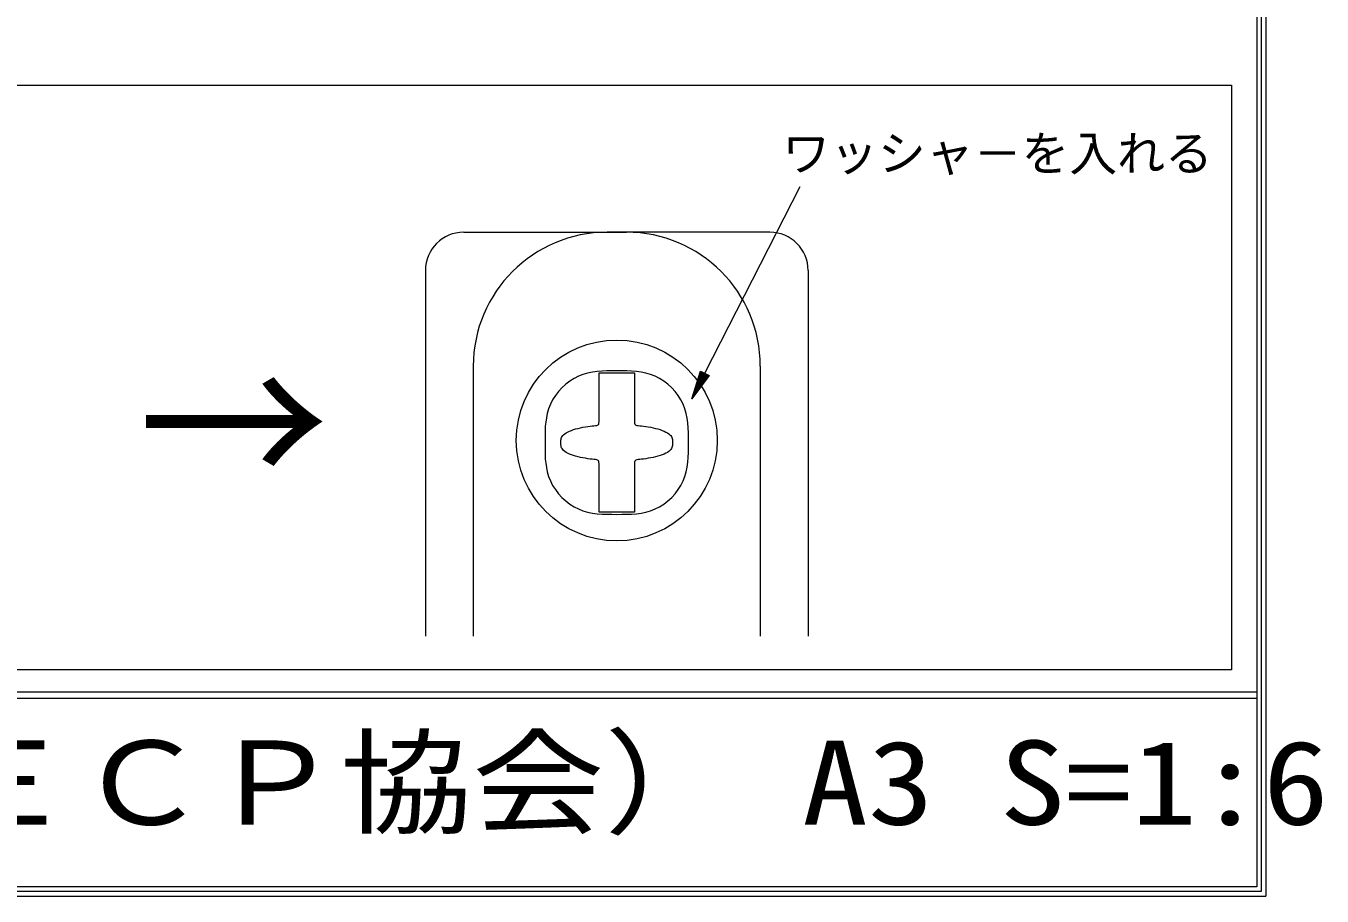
# Model space of a CAD drawing. Units: millimetres at full size, sheet at 1:6; details may follow other scales. Extents: x -1207 to 1226, y -853 to 852.
# Drawn here: x 887.7 to 1226.3, y -852.7 to -625.2 of the extents above; entities that cross this region are included whole.
import ezdxf
from ezdxf.enums import TextEntityAlignment as Align

# ---------------------------------------------------------------- set-up
doc = ezdxf.new("R2010")
doc.units = ezdxf.units.MM
doc.header["$LTSCALE"] = 6
for name, color, linetype, lineweight in [('0-0_WAKU', 7, 'Continuous', 9), ('0-2_SUNPO', 7, 'Continuous', 9), ('0-B', 134, 'Continuous', 9)]:
    doc.layers.add(name, color=color, linetype=linetype, lineweight=lineweight)
doc.styles.add('ＭＳ ゴシック', font='')
doc.styles.get('ＭＳ ゴシック').set_extended_font_data('MS Gothic')

msp = doc.modelspace()

# ---------------------------------------------------------------- linework, layer by layer
at = {"layer": '0-0_WAKU'}
for p, q in [((1210.457, 850.914), (1210.457, -851.5)), ((1211.664, 852.121), (1211.664, -852.707)), ((1209.25, 849.707), (1209.25, -850.293)), ((-1204.75, -799.293), (1209.25, -799.293)), ((-1204.75, -800.993), (1209.25, -800.993)), ((-1207.164, -852.707), (1211.664, -852.707)), ((1210.457, -851.5), (-1205.957, -851.5)), ((1209.25, -850.293), (-1204.75, -850.293))]:
    msp.add_line(p, q, dxfattribs=at)
at = {"layer": '0-2_SUNPO'}
for p, q in [((1065.039, -716.031), (1089.945, -667.205)), ((1063.13, -717.978), (1065.133, -717.978)), ((1063.145, -717.928), (1065.17, -717.928)), ((1063.161, -717.878), (1065.207, -717.878)), ((1063.177, -717.828), (1065.244, -717.828)), ((1063.193, -717.778), (1065.281, -717.778)), ((1063.209, -717.728), (1065.318, -717.728)), ((1063.224, -717.678), (1065.355, -717.678)), ((1063.24, -717.628), (1065.392, -717.628)), ((1063.256, -717.578), (1065.429, -717.578)), ((1063.272, -717.528), (1065.466, -717.528)), ((1063.288, -717.478), (1065.503, -717.478)), ((1063.304, -717.428), (1065.54, -717.428)), ((1063.319, -717.378), (1065.576, -717.378)), ((1063.335, -717.328), (1065.614, -717.328)), ((1063.351, -717.278), (1065.651, -717.278)), ((1063.367, -717.228), (1065.687, -717.228)), ((1063.383, -717.178), (1065.725, -717.178)), ((1063.399, -717.128), (1065.761, -717.128)), ((1063.414, -717.078), (1065.798, -717.078)), ((1063.43, -717.028), (1065.835, -717.028)), ((1063.446, -716.978), (1065.872, -716.978)), ((1063.462, -716.928), (1065.909, -716.928)), ((1063.478, -716.878), (1065.946, -716.878)), ((1063.494, -716.828), (1065.983, -716.828)), ((1063.51, -716.778), (1066.02, -716.778)), ((1063.525, -716.728), (1066.057, -716.728)), ((1063.541, -716.678), (1066.094, -716.678)), ((1063.557, -716.628), (1066.131, -716.628)), ((1063.573, -716.578), (1066.111, -716.578)), ((1063.589, -716.528), (1066.013, -716.528)), ((1063.604, -716.478), (1065.915, -716.478)), ((1063.62, -716.428), (1065.817, -716.428)), ((1063.636, -716.378), (1065.719, -716.378)), ((1063.652, -716.328), (1065.621, -716.328)), ((1063.668, -716.278), (1065.523, -716.278)), ((1063.684, -716.228), (1065.425, -716.228)), ((1063.699, -716.178), (1065.327, -716.178)), ((1063.715, -716.128), (1065.229, -716.128)), ((1063.731, -716.078), (1065.131, -716.078)), ((1063.747, -716.028), (1065.032, -716.028)), ((1063.763, -715.978), (1064.935, -715.978)), ((1063.778, -715.928), (1064.837, -715.928)), ((1063.794, -715.878), (1064.739, -715.878)), ((1063.81, -715.828), (1064.641, -715.828)), ((1063.826, -715.778), (1064.543, -715.778)), ((1063.842, -715.728), (1064.444, -715.728)), ((1063.858, -715.678), (1064.346, -715.678)), ((1063.873, -715.628), (1064.248, -715.628)), ((1063.889, -715.578), (1064.15, -715.578)), ((1063.905, -715.528), (1064.052, -715.528)), ((1063.921, -715.478), (1063.954, -715.478)), ((1062.069, -721.328), (1062.655, -721.328)), ((1062.085, -721.278), (1062.692, -721.278)), ((1062.101, -721.228), (1062.729, -721.228)), ((1062.117, -721.178), (1062.766, -721.178)), ((1062.132, -721.128), (1062.803, -721.128)), ((1062.148, -721.078), (1062.84, -721.078)), ((1062.164, -721.028), (1062.877, -721.028)), ((1062.18, -720.978), (1062.914, -720.978)), ((1062.196, -720.928), (1062.951, -720.928)), ((1062.212, -720.878), (1062.988, -720.878)), ((1062.227, -720.828), (1063.025, -720.828)), ((1062.243, -720.778), (1063.062, -720.778)), ((1062.259, -720.728), (1063.099, -720.728)), ((1062.275, -720.678), (1063.136, -720.678)), ((1062.291, -720.628), (1063.173, -720.628)), ((1062.307, -720.578), (1063.21, -720.578)), ((1062.322, -720.528), (1063.247, -720.528)), ((1062.338, -720.478), (1063.284, -720.478)), ((1062.354, -720.428), (1063.321, -720.428)), ((1062.37, -720.378), (1063.358, -720.378)), ((1062.386, -720.328), (1063.395, -720.328)), ((1062.402, -720.278), (1063.431, -720.278)), ((1062.417, -720.228), (1063.469, -720.228)), ((1062.433, -720.178), (1063.505, -720.178)), ((1062.449, -720.128), (1063.542, -720.128)), ((1062.465, -720.078), (1063.579, -720.078)), ((1062.481, -720.028), (1063.616, -720.028)), ((1062.497, -719.978), (1063.653, -719.978)), ((1062.512, -719.928), (1063.69, -719.928)), ((1062.528, -719.878), (1063.727, -719.878)), ((1062.544, -719.828), (1063.764, -719.828)), ((1062.56, -719.778), (1063.801, -719.778)), ((1062.576, -719.728), (1063.838, -719.728)), ((1062.591, -719.678), (1063.875, -719.678)), ((1062.607, -719.628), (1063.912, -719.628)), ((1062.623, -719.578), (1063.949, -719.578)), ((1062.639, -719.528), (1063.986, -719.528)), ((1062.655, -719.478), (1064.023, -719.478)), ((1062.671, -719.428), (1064.06, -719.428)), ((1062.686, -719.378), (1064.097, -719.378)), ((1062.702, -719.328), (1064.134, -719.328)), ((1062.718, -719.278), (1064.171, -719.278)), ((1062.734, -719.228), (1064.208, -719.228)), ((1062.75, -719.178), (1064.245, -719.178)), ((1062.766, -719.128), (1064.282, -719.128)), ((1062.781, -719.078), (1064.319, -719.078)), ((1062.797, -719.028), (1064.356, -719.028)), ((1062.813, -718.978), (1064.393, -718.978)), ((1062.829, -718.928), (1064.43, -718.928)), ((1062.845, -718.878), (1064.467, -718.878)), ((1062.861, -718.828), (1064.504, -718.828)), ((1062.876, -718.778), (1064.541, -718.778)), ((1062.892, -718.728), (1064.578, -718.728)), ((1062.908, -718.678), (1064.615, -718.678)), ((1062.924, -718.628), (1064.652, -718.628)), ((1062.94, -718.578), (1064.689, -718.578)), ((1062.956, -718.528), (1064.726, -718.528)), ((1062.971, -718.478), (1064.763, -718.478)), ((1062.987, -718.428), (1064.8, -718.428)), ((1063.003, -718.378), (1064.837, -718.378)), ((1063.019, -718.328), (1064.874, -718.328)), ((1063.035, -718.278), (1064.911, -718.278)), ((1063.05, -718.228), (1064.948, -718.228)), ((1063.066, -718.178), (1064.985, -718.178)), ((1063.082, -718.128), (1065.022, -718.128)), ((1063.098, -718.078), (1065.059, -718.078)), ((1063.114, -718.028), (1065.096, -718.028)), ((1061.642, -722.678), (1061.656, -722.678)), ((1061.658, -722.628), (1061.693, -722.628)), ((1061.673, -722.578), (1061.73, -722.578)), ((1061.689, -722.528), (1061.767, -722.528)), ((1061.705, -722.478), (1061.804, -722.478)), ((1061.721, -722.428), (1061.841, -722.428)), ((1061.737, -722.378), (1061.878, -722.378)), ((1061.753, -722.328), (1061.915, -722.328)), ((1061.769, -722.278), (1061.952, -722.278)), ((1061.784, -722.228), (1061.989, -722.228)), ((1061.8, -722.178), (1062.026, -722.178)), ((1061.816, -722.128), (1062.063, -722.128)), ((1061.832, -722.078), (1062.1, -722.078)), ((1061.848, -722.028), (1062.137, -722.028)), ((1061.863, -721.978), (1062.174, -721.978)), ((1061.879, -721.928), (1062.211, -721.928)), ((1061.895, -721.878), (1062.248, -721.878)), ((1061.911, -721.828), (1062.285, -721.828)), ((1061.927, -721.778), (1062.322, -721.778)), ((1061.943, -721.728), (1062.359, -721.728)), ((1061.958, -721.678), (1062.396, -721.678)), ((1061.974, -721.628), (1062.433, -721.628)), ((1061.99, -721.578), (1062.47, -721.578)), ((1062.006, -721.528), (1062.507, -721.528)), ((1062.022, -721.478), (1062.544, -721.478)), ((1062.037, -721.428), (1062.581, -721.428)), ((1062.053, -721.378), (1062.618, -721.378))]:
    msp.add_line(p, q, dxfattribs=at)
msp.add_lwpolyline([(1063.926, -715.463), (1066.153, -716.599), (1061.631, -722.712)], close=True, dxfattribs=at)
at = {"layer": '0-B', "color": 7}
for p, q in [((599.925, -640.667), (1202.699, -640.667)), ((1202.699, -640.667), (1202.699, -793.594)), ((1202.699, -793.594), (599.925, -793.594))]:
    msp.add_line(p, q, dxfattribs=at)
at = {"layer": '0-B'}
for p, q in [((1002.058, -679.152), (1044.56, -679.152)), ((1082.059, -679.152), (1039.558, -679.152)), ((992.058, -689.152), (992.058, -784.71)), ((1092.059, -689.152), (1092.059, -784.71)), ((1004.558, -714.152), (1004.558, -784.71)), ((1079.56, -714.152), (1079.56, -784.71))]:
    msp.add_line(p, q, dxfattribs=at)
for points in [[(1035.667, -715.744), (1034.43, -715.992), (1033.217, -716.339), (1032.031, -716.801), (1030.876, -717.389), (1029.765, -718.096), (1028.709, -718.909), (1027.722, -719.815), (1026.816, -720.802), (1026.003, -721.858), (1025.296, -722.969), (1024.708, -724.124), (1024.246, -725.307), (1023.899, -726.496), (1023.65, -727.669), (1023.483, -728.799), (1023.382, -729.865), (1023.33, -730.84), (1023.311, -731.702), (1023.308, -734.152)], [(1058.115, -746.446), (1058.821, -745.335), (1059.409, -744.18), (1059.871, -742.994), (1060.218, -741.78), (1060.467, -740.544), (1060.633, -739.289), (1060.735, -738.018), (1060.786, -736.736), (1060.806, -735.446), (1060.808, -734.152), (1060.806, -732.858), (1060.786, -731.568), (1060.735, -730.286), (1060.633, -729.015), (1060.467, -727.76), (1060.218, -726.523), (1059.871, -725.31), (1059.409, -724.124), (1058.821, -722.969), (1058.115, -721.858), (1057.302, -720.802), (1056.396, -719.815), (1055.408, -718.909), (1054.353, -718.096), (1053.242, -717.389), (1052.087, -716.801), (1050.901, -716.339), (1049.687, -715.992), (1048.451, -715.744), (1047.196, -715.577), (1045.925, -715.476), (1044.642, -715.424), (1043.352, -715.405), (1042.059, -715.402), (1040.765, -715.405), (1039.475, -715.424), (1038.193, -715.476), (1036.922, -715.577), (1035.667, -715.744)], [(1037.452, -720.283), (1037.452, -719.172), (1037.452, -718.222), (1037.452, -717.471), (1037.452, -716.907), (1037.452, -716.502), (1037.452, -716.231), (1037.452, -716.067), (1037.452, -715.983), (1037.452, -715.952), (1037.476, -715.947), (1037.533, -715.947), (1037.644, -715.947), (1037.827, -715.947), (1038.1, -715.947), (1038.481, -715.947), (1038.988, -715.947), (1039.629, -715.947), (1040.379, -715.947), (1041.201, -715.947), (1042.058, -715.947), (1042.916, -715.947), (1043.738, -715.947), (1044.487, -715.947), (1045.129, -715.947), (1045.636, -715.947), (1046.017, -715.947), (1046.29, -715.947), (1046.473, -715.947), (1046.583, -715.947), (1046.64, -715.947), (1046.661, -715.947), (1046.664, -715.983), (1046.664, -716.067), (1046.664, -716.231), (1046.664, -716.502), (1046.664, -716.907), (1046.664, -717.471), (1046.664, -718.222), (1046.664, -719.172)], [(1027.465, -734.152), (1027.465, -733.798), (1027.466, -733.649), (1027.476, -733.472), (1027.502, -733.272), (1027.552, -733.053), (1027.635, -732.819), (1027.759, -732.576), (1027.932, -732.329), (1028.163, -732.082), (1028.456, -731.84), (1028.81, -731.604), (1029.22, -731.377), (1029.68, -731.16), (1030.185, -730.954), (1030.73, -730.762), (1031.31, -730.584), (1031.921, -730.423), (1032.556, -730.28), (1033.201, -730.154), (1033.842, -730.044), (1034.465, -729.949), (1035.056, -729.869), (1035.599, -729.801), (1036.08, -729.745), (1036.486, -729.7), (1036.805, -729.661), (1037.044, -729.603), (1037.216, -729.5), (1037.331, -729.323), (1037.401, -729.044), (1037.437, -728.636), (1037.45, -728.071), (1037.452, -727.32), (1037.452, -726.369), (1037.452, -725.258), (1037.452, -724.041), (1037.452, -722.771), (1037.452, -721.5), (1037.452, -720.283)], [(1046.664, -719.172), (1046.664, -720.283), (1046.664, -721.5), (1046.664, -722.771), (1046.664, -724.041), (1046.664, -725.258), (1046.664, -726.369), (1046.664, -727.32), (1046.666, -728.071), (1046.68, -728.636), (1046.715, -729.044), (1046.785, -729.323), (1046.901, -729.5), (1047.072, -729.603), (1047.312, -729.661), (1047.631, -729.7), (1048.037, -729.745), (1048.519, -729.801), (1049.062, -729.869), (1049.652, -729.949), (1050.276, -730.044), (1050.917, -730.154), (1051.562, -730.28), (1052.197, -730.423), (1052.807, -730.584), (1053.388, -730.762), (1053.933, -730.954), (1054.438, -731.16), (1054.898, -731.377), (1055.307, -731.604), (1055.661, -731.84), (1055.954, -732.082), (1056.184, -732.33), (1056.357, -732.582), (1056.481, -732.838), (1056.565, -733.097), (1056.615, -733.358), (1056.641, -733.622), (1056.65, -733.887), (1056.652, -734.152)], [(1023.308, -734.152), (1023.308, -735.878), (1023.311, -736.602), (1023.33, -737.464), (1023.382, -738.439), (1023.483, -739.504), (1023.65, -740.635), (1023.899, -741.807), (1024.246, -742.997), (1024.708, -744.18), (1025.296, -745.335), (1026.003, -746.446), (1026.816, -747.502), (1027.722, -748.489), (1028.709, -749.395), (1029.765, -750.208), (1030.876, -750.915), (1032.031, -751.503), (1033.217, -751.965), (1034.43, -752.312), (1035.667, -752.56), (1036.922, -752.727), (1038.193, -752.828), (1039.475, -752.88), (1040.765, -752.899), (1042.059, -752.902), (1043.352, -752.899), (1044.642, -752.88), (1045.925, -752.828), (1047.196, -752.727), (1048.451, -752.56), (1049.687, -752.312), (1050.901, -751.965), (1052.087, -751.503), (1053.242, -750.915), (1054.353, -750.208), (1055.408, -749.395), (1056.396, -748.489), (1057.302, -747.502), (1058.115, -746.446)], [(1037.452, -748.021), (1037.452, -746.803), (1037.452, -745.533), (1037.452, -744.262), (1037.452, -743.045), (1037.452, -741.934), (1037.452, -740.984), (1037.45, -740.233), (1037.437, -739.667), (1037.401, -739.259), (1037.331, -738.98), (1037.216, -738.803), (1037.044, -738.7), (1036.805, -738.642), (1036.486, -738.603), (1036.08, -738.558), (1035.599, -738.502), (1035.056, -738.435), (1034.465, -738.354), (1033.842, -738.259), (1033.201, -738.149), (1032.556, -738.023), (1031.921, -737.88), (1031.31, -737.719), (1030.73, -737.541), (1030.185, -737.349), (1029.68, -737.144), (1029.22, -736.926), (1028.81, -736.699), (1028.456, -736.464), (1028.163, -736.221), (1027.932, -735.975), (1027.759, -735.727), (1027.635, -735.485), (1027.552, -735.251), (1027.502, -735.032), (1027.476, -734.831), (1027.466, -734.654), (1027.465, -734.152)], [(1056.652, -734.152), (1056.65, -734.417), (1056.641, -734.682), (1056.615, -734.946), (1056.565, -735.207), (1056.481, -735.466), (1056.357, -735.722), (1056.184, -735.974), (1055.954, -736.221), (1055.661, -736.464), (1055.307, -736.699), (1054.898, -736.926), (1054.438, -737.144), (1053.933, -737.349), (1053.388, -737.541), (1052.807, -737.719), (1052.197, -737.88), (1051.562, -738.023), (1050.917, -738.149), (1050.276, -738.259), (1049.652, -738.354), (1049.062, -738.435), (1048.519, -738.502), (1048.037, -738.558), (1047.631, -738.603), (1047.312, -738.642), (1047.072, -738.7), (1046.901, -738.803), (1046.785, -738.98), (1046.715, -739.259), (1046.68, -739.667), (1046.666, -740.233), (1046.664, -740.984), (1046.664, -741.934), (1046.664, -743.045), (1046.664, -744.262), (1046.664, -745.533), (1046.664, -746.803), (1046.664, -748.021), (1046.664, -749.131)], [(1046.664, -749.131), (1046.664, -750.082), (1046.664, -750.833), (1046.664, -751.397), (1046.664, -751.801), (1046.664, -752.072), (1046.664, -752.237), (1046.664, -752.321), (1046.664, -752.352), (1046.64, -752.357), (1046.583, -752.357), (1046.473, -752.357), (1046.29, -752.357), (1046.017, -752.357), (1045.636, -752.357), (1045.129, -752.357), (1044.487, -752.357), (1043.738, -752.357), (1042.916, -752.357), (1042.058, -752.357), (1041.201, -752.357), (1040.379, -752.357), (1039.629, -752.357), (1038.988, -752.357), (1038.481, -752.357), (1038.1, -752.357), (1037.827, -752.357), (1037.644, -752.357), (1037.533, -752.357), (1037.476, -752.357), (1037.455, -752.357), (1037.452, -752.321), (1037.452, -752.237), (1037.452, -752.072), (1037.452, -751.801), (1037.452, -751.397), (1037.452, -750.833), (1037.452, -750.082), (1037.452, -749.131), (1037.452, -748.021)]]:
    msp.add_lwpolyline(points, dxfattribs=at)
msp.add_circle((1042.058, -733.588), 26.251, dxfattribs=at)
for centre, radius, start, end in [((1002.058, -689.152), 10, 90, 180), ((1039.558, -714.152), 35, 90, 180), ((1044.56, -714.152), 35, 0, 90), ((1082.059, -689.152), 10, 0, 90)]:
    msp.add_arc(centre, radius, start, end, dxfattribs=at)

# ---------------------------------------------------------------- texts
at = {"layer": '0-0_WAKU', "style": 'ＭＳ ゴシック', "width": 1.15}
msp.add_text('ＥＣＰ他部材取合い <２>（ＥＣＰ協会） A3 S=1:6', height=21.99, dxfattribs=at).set_placement((435.268, -840.643), align=Align.BOTTOM_LEFT)
at = {"layer": '0-2_SUNPO', "style": 'ＭＳ ゴシック'}
msp.add_text('ワッシャ－を入れる', height=9.164, dxfattribs=at).set_placement((1085.296, -665.85), align=Align.BOTTOM_LEFT)
at = {"layer": '0-B', "color": 7, "style": 'ＭＳ ゴシック'}
msp.add_text('→', height=36.66, dxfattribs=at).set_placement((917.057, -758.588), align=Align.BOTTOM_LEFT)

doc.saveas('drawing.dxf')
